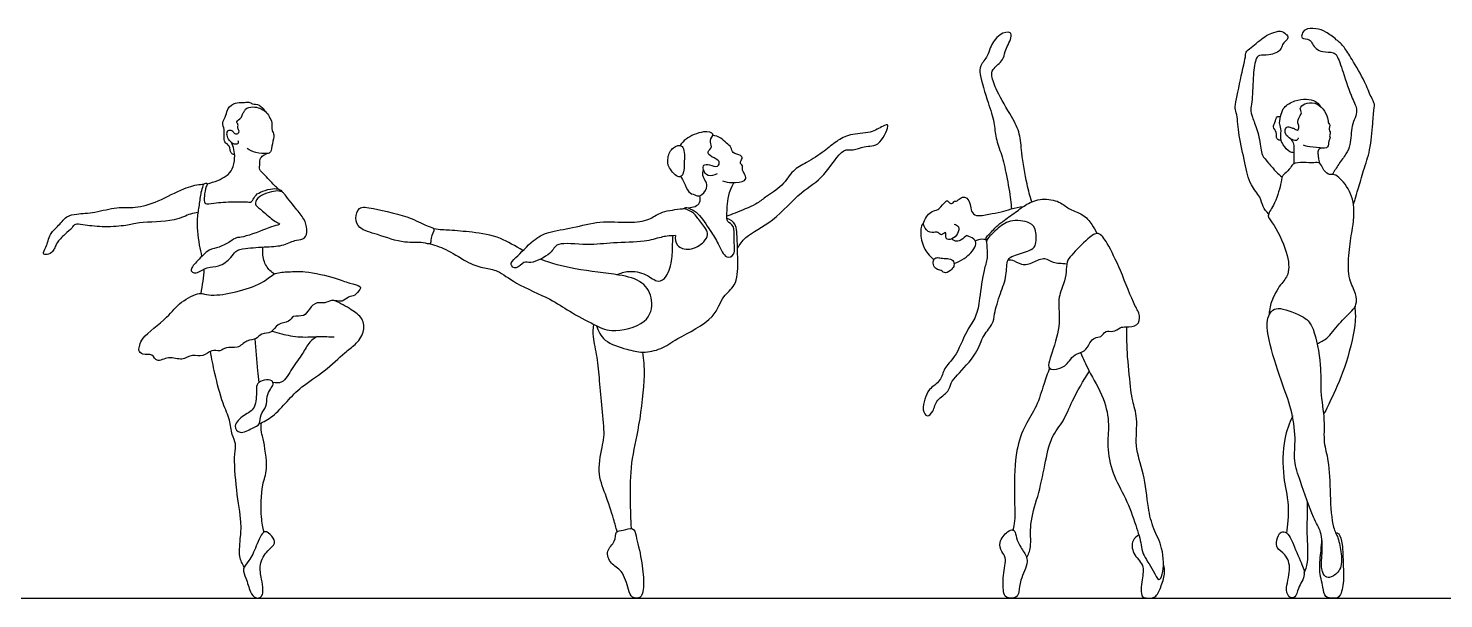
# Model space of a CAD drawing. Header units: millimetres. Extents: x 71.6 to 121.6, y 1.1 to 34.5.
# Drawn here: x 92.077 to 96.956, y 4.683 to 6.65 of the extents above; entities that cross this region are included whole.
import ezdxf

# ---------------------------------------------------------------- set-up
doc = ezdxf.new("R2010")
doc.units = ezdxf.units.MM

msp = doc.modelspace()

# ---------------------------------------------------------------- linework, layer by layer
msp.add_line((89.5623, 4.6846), (102.6985, 4.6846))
for points, knots in [([(95.5362, 6.0512), (95.5302, 6.0718), (95.5191, 6.1122), (95.5004, 6.2209), (95.4978, 6.2858), (95.4678, 6.347), (95.4152, 6.4291), (95.3974, 6.4837), (95.3986, 6.5095), (95.4415, 6.541), (95.4408, 6.5699), (95.4672, 6.6141), (95.4664, 6.6409), (95.4205, 6.6326), (95.3912, 6.5824), (95.3863, 6.555), (95.3567, 6.521), (95.3566, 6.4889), (95.3861, 6.3923), (95.408, 6.3277), (95.411, 6.2701), (95.434, 6.2136), (95.4493, 6.1447), (95.4646, 6.0595), (95.4656, 6.0379), (95.4662, 6.0273)], [0, 0, 0, 0, 0.462513, 1.062983, 1.527018, 1.996726, 2.57375, 3.001109, 3.276319, 3.672546, 3.983032, 4.394413, 4.639114, 4.982015, 5.415206, 5.726835, 6.092159, 6.41223, 6.986683, 7.475738, 7.902519, 8.344952, 8.841814, 9.3717, 9.696606, 9.696606, 9.696606, 9.696606]), ([(96.353, 6.0097), (96.3458, 6.0173), (96.3315, 6.0342), (96.3259, 6.0701), (96.2863, 6.109), (96.2716, 6.1884), (96.2493, 6.2764), (96.2456, 6.3501), (96.2354, 6.3746), (96.2426, 6.4078), (96.263, 6.5107), (96.2736, 6.5487), (96.2732, 6.5699), (96.2942, 6.5839), (96.3392, 6.6233), (96.3625, 6.6328), (96.3937, 6.6442), (96.4126, 6.631), (96.4261, 6.6166), (96.3967, 6.5951), (96.3997, 6.5746), (96.3541, 6.5528), (96.3201, 6.5614), (96.3054, 6.5394), (96.2984, 6.4788), (96.2972, 6.3973), (96.2896, 6.3706), (96.2965, 6.3416), (96.3152, 6.2993), (96.3273, 6.2378), (96.3283, 6.2117), (96.3539, 6.1852), (96.3778, 6.1543), (96.3922, 6.1426), (96.3993, 6.137)], [0, 0, 0, 0, 0.323746, 0.661277, 1.077083, 1.591988, 2.157595, 2.645423, 2.923837, 3.253932, 3.85048, 4.219649, 4.457714, 4.739589, 5.184571, 5.486418, 5.802419, 6.072403, 6.289278, 6.602977, 6.848125, 7.234765, 7.564594, 7.821383, 8.278497, 8.804639, 9.101481, 9.400103, 9.801596, 10.257434, 10.546004, 10.886766, 11.250539, 11.552227, 11.552227, 11.552227, 11.552227]), ([(96.6456, 6.0407), (96.6474, 6.0475), (96.6514, 6.0619), (96.6621, 6.0978), (96.6804, 6.162), (96.7046, 6.2302), (96.7121, 6.3173), (96.7153, 6.3722), (96.72, 6.3882), (96.7035, 6.4166), (96.6856, 6.4675), (96.6407, 6.5411), (96.6151, 6.5856), (96.5869, 6.6109), (96.5514, 6.6393), (96.5173, 6.6502), (96.4777, 6.6499), (96.4676, 6.6309), (96.4646, 6.613), (96.4961, 6.6146), (96.5037, 6.5954), (96.516, 6.5785), (96.539, 6.5668), (96.5762, 6.5689), (96.5911, 6.5555), (96.6107, 6.4956), (96.6381, 6.4111), (96.661, 6.3695), (96.6507, 6.3402), (96.638, 6.313), (96.6363, 6.2476), (96.6212, 6.2167), (96.5936, 6.1811), (96.5795, 6.1578), (96.5724, 6.1459)], [0, 0, 0, 0, 0.26537, 0.614423, 1.084757, 1.583131, 2.131203, 2.550032, 2.770379, 3.080212, 3.513219, 4.053282, 4.465625, 4.816606, 5.200701, 5.552304, 5.897515, 6.151691, 6.355171, 6.641687, 6.891929, 7.150512, 7.442209, 7.785019, 8.022208, 8.47314, 9.033296, 9.419151, 9.717212, 10.037692, 10.497301, 10.840172, 11.220311, 11.593574, 11.593574, 11.593574, 11.593574]), ([(92.7886, 6.2134), (92.7841, 6.2148), (92.7726, 6.218), (92.7737, 6.2461), (92.7519, 6.256), (92.752, 6.278), (92.7547, 6.3015), (92.7434, 6.3241), (92.7613, 6.3496), (92.7624, 6.3752), (92.7912, 6.3957), (92.8158, 6.3923), (92.838, 6.3975), (92.8501, 6.3879), (92.8749, 6.3883), (92.8893, 6.372), (92.8943, 6.3632)], [0, 0, 0, 0, 0.212858, 0.489299, 0.745483, 0.99631, 1.272954, 1.543118, 1.844115, 2.126452, 2.442038, 2.725937, 2.984926, 3.1963, 3.466875, 3.779338, 3.779338, 3.779338, 3.779338]), ([(96.4398, 6.221), (96.435, 6.2212), (96.424, 6.2212), (96.4017, 6.2481), (96.3928, 6.2695), (96.3981, 6.3046), (96.3876, 6.3237), (96.3967, 6.3541), (96.4036, 6.3802), (96.4438, 6.4019), (96.4819, 6.4086), (96.516, 6.3999), (96.5264, 6.3878), (96.5306, 6.3816)], [0, 0, 0, 0, 0.220103, 0.548451, 0.833191, 1.165498, 1.430213, 1.744158, 2.03993, 2.416742, 2.781303, 3.112119, 3.38505, 3.38505, 3.38505, 3.38505]), ([(96.455, 6.2726), (96.4542, 6.2692), (96.4512, 6.2597), (96.4324, 6.2661), (96.4131, 6.2785), (96.4068, 6.3001), (96.4185, 6.3129), (96.4331, 6.3065), (96.4433, 6.3039), (96.4542, 6.2941), (96.4591, 6.3119), (96.4517, 6.3229), (96.4577, 6.3459), (96.4697, 6.3582), (96.457, 6.3752), (96.4776, 6.3927), (96.5136, 6.3955), (96.5427, 6.3736), (96.5584, 6.3426), (96.5576, 6.3218), (96.5671, 6.316), (96.5584, 6.3051), (96.5681, 6.2885), (96.5614, 6.279), (96.5667, 6.2715), (96.5577, 6.2608), (96.5607, 6.2355), (96.5289, 6.2377), (96.4863, 6.241), (96.4773, 6.2453), (96.4729, 6.2471)], [0, 0, 0, 0, 0.18751, 0.420076, 0.701589, 0.959382, 1.169842, 1.386683, 1.58399, 1.76723, 1.972235, 2.183983, 2.456107, 2.681896, 2.909281, 3.176498, 3.516216, 3.857959, 4.196512, 4.449123, 4.608967, 4.797056, 5.037696, 5.218434, 5.369867, 5.575366, 5.830723, 6.125585, 6.508637, 6.72643, 6.72643, 6.72643, 6.72643]), ([(92.7994, 6.2633), (92.8008, 6.2604), (92.8035, 6.2519), (92.7888, 6.2481), (92.7768, 6.2557), (92.7643, 6.2714), (92.7602, 6.289), (92.7684, 6.3013), (92.7837, 6.2971), (92.7877, 6.2843), (92.8011, 6.2862), (92.8067, 6.2956), (92.7968, 6.3055), (92.8032, 6.3184), (92.7912, 6.3289), (92.8132, 6.3397), (92.8137, 6.3537), (92.823, 6.3623), (92.8245, 6.3736), (92.853, 6.3811), (92.8745, 6.3753), (92.8965, 6.3641), (92.9078, 6.3453), (92.9195, 6.325), (92.9149, 6.2971), (92.9283, 6.283), (92.9174, 6.2522), (92.9155, 6.2219), (92.8994, 6.2164), (92.8601, 6.2194), (92.8413, 6.2296), (92.8323, 6.2359)], [0, 0, 0, 0, 0.176739, 0.366868, 0.578075, 0.831412, 1.067104, 1.26097, 1.463846, 1.65648, 1.841509, 2.008052, 2.200765, 2.399679, 2.581622, 2.827131, 3.03459, 3.226309, 3.403048, 3.692394, 3.966117, 4.240272, 4.502448, 4.775083, 5.063926, 5.293886, 5.611623, 5.913547, 6.122929, 6.472909, 6.798038, 6.798038, 6.798038, 6.798038]), ([(96.3964, 6.2636), (96.3914, 6.2639), (96.3774, 6.2658), (96.3828, 6.2919), (96.3655, 6.3097), (96.3761, 6.3246), (96.3795, 6.3474), (96.3903, 6.3463), (96.3942, 6.3459)], [0, 0, 0, 0, 0.223096, 0.494368, 0.761489, 0.994636, 1.253922, 1.452417, 1.452417, 1.452417, 1.452417]), ([(94.4515, 6.1483), (94.4426, 6.143), (94.4186, 6.1362), (94.4028, 6.1612), (94.4035, 6.1817), (94.4268, 6.1799), (94.4544, 6.1684), (94.4644, 6.1945), (94.4331, 6.2047), (94.4135, 6.2241), (94.4393, 6.2409), (94.4211, 6.2633), (94.4492, 6.2885), (94.3994, 6.2982), (94.3472, 6.2723), (94.3292, 6.2549), (94.3242, 6.2455)], [0, 0, 0, 0, 0.315257, 0.600545, 0.822371, 1.071902, 1.365635, 1.591425, 1.901035, 2.160541, 2.419195, 2.68336, 2.954805, 3.281076, 3.735328, 4.009655, 4.009655, 4.009655, 4.009655]), ([(94.5221, 5.8916), (94.5307, 5.9047), (94.5481, 5.9347), (94.6512, 5.984), (94.7383, 6.0885), (94.8226, 6.1333), (94.8812, 6.2395), (94.9204, 6.2268), (94.9579, 6.2434), (94.9859, 6.2438), (95.0155, 6.2507), (95.0527, 6.3262), (95.0191, 6.311), (94.9805, 6.2866), (94.9097, 6.2871), (94.8629, 6.2615), (94.8218, 6.2252), (94.7609, 6.1864), (94.7105, 6.1623), (94.6805, 6.105), (94.6165, 6.0683), (94.5885, 6.0416), (94.5129, 6.0128), (94.4953, 6.0054), (94.4859, 6.0018)], [0, 0, 0, 0, 0.386984, 0.980232, 1.638191, 2.205298, 2.787382, 3.10929, 3.462527, 3.755372, 4.071603, 4.521579, 4.755278, 5.149376, 5.619047, 6.025357, 6.443761, 6.923567, 7.340109, 7.787207, 8.260083, 8.626091, 9.121226, 9.431795, 9.431795, 9.431795, 9.431795]), ([(92.6941, 6.1137), (92.7194, 6.1194), (92.7622, 6.1382), (92.7822, 6.164), (92.7907, 6.2011), (92.787, 6.2319), (92.7812, 6.2486), (92.7776, 6.2562)], [9.973452, 9.973452, 9.973452, 9.973452, 10.444895, 10.789181, 11.183182, 11.5131, 11.81127, 11.81127, 11.81127, 11.81127]), ([(94.3202, 6.1379), (94.3265, 6.1368), (94.3387, 6.1469), (94.338, 6.1906), (94.3413, 6.2526), (94.2953, 6.2418), (94.2798, 6.2036), (94.2816, 6.1687), (94.3099, 6.1397), (94.3202, 6.1379)], [0, 0, 0, 0, 0.226882, 0.609496, 1.013185, 1.324066, 1.675919, 2.012523, 2.391786, 2.391786, 2.391786, 2.391786]), ([(94.47, 6.1239), (94.4809, 6.1202), (94.5017, 6.1158), (94.549, 6.1198), (94.5532, 6.1407), (94.5357, 6.1601), (94.5427, 6.1768), (94.5268, 6.1859), (94.5412, 6.2013), (94.5332, 6.2143), (94.5031, 6.2175), (94.502, 6.2411), (94.4828, 6.2536), (94.4655, 6.2736), (94.4466, 6.2794), (94.4371, 6.2809)], [0, 0, 0, 0, 0.332742, 0.700666, 0.920977, 1.197625, 1.416331, 1.616492, 1.840976, 2.034063, 2.324658, 2.572735, 2.835222, 3.124562, 3.42669, 3.42669, 3.42669, 3.42669]), ([(96.4294, 6.2687), (96.4335, 6.2633), (96.4404, 6.2506), (96.4395, 6.2295), (96.4402, 6.2041), (96.4403, 6.1902), (96.4403, 6.1832)], [0, 0, 0, 0, 0.260643, 0.524848, 0.815457, 1.079803, 1.079803, 1.079803, 1.079803]), ([(92.9401, 6.0952), (92.937, 6.0978), (92.9239, 6.1094), (92.8947, 6.142), (92.8715, 6.1626), (92.8768, 6.1814), (92.8746, 6.2035), (92.8911, 6.2134), (92.8969, 6.2167), (92.9, 6.218)], [9.624251, 9.624251, 9.624251, 9.624251, 9.762884, 10.177184, 10.487482, 10.77193, 11.030103, 11.261644, 11.442633, 11.442633, 11.442633, 11.442633]), ([(96.5381, 6.2371), (96.5332, 6.2365), (96.522, 6.2323), (96.5228, 6.2164), (96.5245, 6.2028), (96.5268, 6.1908), (96.5283, 6.1849)], [0, 0, 0, 0, 0.2222249, 0.4365428, 0.6547393, 0.9009096, 0.9009096, 0.9009096, 0.9009096]), ([(94.3266, 6.1386), (94.3304, 6.1321), (94.3416, 6.1154), (94.3493, 6.0819), (94.3752, 6.0767), (94.393, 6.0663), (94.4213, 6.0985), (94.4137, 6.1217), (94.3999, 6.1416), (94.4027, 6.1562), (94.4049, 6.1626)], [4.777529, 4.777529, 4.777529, 4.777529, 4.970649, 5.316727, 5.588848, 5.825008, 6.161038, 6.431067, 6.702311, 6.956854, 6.956854, 6.956854, 6.956854]), ([(96.52, 5.5626), (96.5318, 5.5675), (96.5569, 5.5784), (96.5934, 5.6321), (96.6403, 5.6735), (96.657, 5.6968), (96.6555, 5.7372), (96.6266, 5.784), (96.6276, 5.8665), (96.639, 5.9447), (96.6498, 6.0046), (96.6438, 6.0797), (96.5984, 6.1369), (96.5755, 6.1477), (96.5577, 6.1433), (96.538, 6.1664), (96.532, 6.1883), (96.5065, 6.1858), (96.475, 6.1873), (96.4348, 6.186), (96.4305, 6.168), (96.4086, 6.1486), (96.3979, 6.1392), (96.3955, 6.1091), (96.3736, 6.0402), (96.3442, 6.0025), (96.3702, 5.9784), (96.4205, 5.8795), (96.4265, 5.8005), (96.3924, 5.7673), (96.3595, 5.7072), (96.3551, 5.6756), (96.354, 5.6597)], [0, 0, 0, 0, 0.356481, 0.822235, 1.279832, 1.578025, 1.924188, 2.3475, 2.86914, 3.384708, 3.833479, 4.332083, 4.815335, 5.089692, 5.316628, 5.622529, 5.880772, 6.144736, 6.486804, 6.83179, 7.063022, 7.369943, 7.579775, 7.88335, 8.385823, 8.755258, 9.059108, 9.671328, 10.172067, 10.55617, 11.026772, 11.426409, 11.426409, 11.426409, 11.426409]), ([(92.663, 6.0144), (92.6541, 6.0131), (92.634, 6.0111), (92.5807, 5.9817), (92.4595, 5.9827), (92.4154, 5.9686), (92.342, 5.9634), (92.2762, 5.9698), (92.2458, 5.9764), (92.2307, 5.9692), (92.228, 5.9592), (92.2023, 5.9394), (92.1758, 5.9116), (92.1686, 5.8935), (92.1623, 5.8793), (92.1436, 5.8674), (92.1236, 5.8715), (92.1422, 5.8963), (92.1492, 5.9419), (92.1789, 5.9644), (92.2081, 6.0043), (92.2457, 6.0106), (92.3087, 6.0132), (92.3828, 6.0362), (92.4464, 6.0282), (92.5271, 6.0517), (92.6096, 6.099), (92.6612, 6.1114), (92.6787, 6.1124), (92.6824, 6.1126)], [0, 0, 0, 0, 0.297112, 0.741358, 1.365981, 1.765108, 2.250185, 2.723293, 3.035422, 3.24687, 3.418696, 3.741519, 4.102833, 4.350414, 4.571806, 4.838577, 5.042444, 5.320491, 5.709706, 6.05812, 6.448099, 6.790105, 7.244631, 7.74792, 8.201003, 8.721354, 9.288905, 9.727967, 9.849946, 9.849946, 9.849946, 9.849946]), ([(92.6762, 5.8642), (92.6734, 5.8762), (92.6631, 5.9192), (92.658, 5.994), (92.6676, 6.0377), (92.6723, 6.0836), (92.68, 6.1053), (92.6819, 6.1151), (92.6973, 6.1171), (92.6889, 6.103), (92.6837, 6.071), (92.6834, 6.0528), (92.6876, 6.0419), (92.721, 6.0486), (92.7826, 6.0529), (92.8362, 6.0511), (92.8487, 6.0498), (92.8579, 6.0731), (92.8766, 6.0861), (92.912, 6.0968), (92.9354, 6.0979), (92.9506, 6.0913), (92.9516, 6.0862), (92.9339, 6.0912), (92.9078, 6.0832), (92.8724, 6.0735), (92.8583, 6.0485), (92.8615, 6.0385), (92.8857, 6.0195), (92.9215, 5.9869), (92.9502, 5.9742), (92.9356, 5.9718), (92.8986, 5.9584), (92.8125, 5.926), (92.7949, 5.93), (92.7727, 5.9129), (92.7354, 5.8931), (92.6984, 5.8886), (92.6635, 5.8506), (92.6329, 5.819), (92.6456, 5.8054), (92.662, 5.8062), (92.6948, 5.8293), (92.7343, 5.8248), (92.7779, 5.857), (92.7905, 5.884), (92.8285, 5.8924), (92.9003, 5.8965), (92.958, 5.8989), (92.9993, 5.9228), (93.0332, 5.9206), (93.0409, 5.9584), (93.0289, 5.9949), (92.9944, 6.0323), (92.9621, 6.0785), (92.9535, 6.0847), (92.9496, 6.0876)], [1.043793, 1.043793, 1.043793, 1.043793, 1.277215, 1.827084, 2.215305, 2.600564, 2.872101, 3.041428, 3.218264, 3.406377, 3.743424, 3.989894, 4.150389, 4.45682, 4.931045, 5.345474, 5.524374, 5.789566, 6.066569, 6.412509, 6.699362, 6.906202, 7.004315, 7.202956, 7.505543, 7.855955, 8.142058, 8.306821, 8.622901, 9.022492, 9.263527, 9.776997, 10.159626, 10.705385, 10.938042, 11.225513, 11.599285, 11.943097, 12.359697, 12.717218, 12.914684, 13.133465, 13.485459, 13.846005, 14.253736, 14.554701, 14.89364, 15.384598, 15.825002, 16.213791, 16.51751, 16.834545, 17.193522, 17.59784, 18.219112, 18.432599, 18.432599, 18.432599, 18.432599]), ([(94.308, 5.9348), (94.3072, 5.9238), (94.3089, 5.8972), (94.3591, 5.8796), (94.4074, 5.9105), (94.4218, 5.9373), (94.4137, 5.9607), (94.3844, 5.9945), (94.3691, 6.0185), (94.3392, 6.0271), (94.3402, 6.0312), (94.3482, 6.0326), (94.356, 6.0286), (94.3591, 6.0274), (94.3606, 6.0267), (94.3694, 6.0221), (94.3882, 6.0136), (94.4298, 5.9496), (94.4551, 5.9113), (94.4795, 5.8518), (94.5177, 5.8688), (94.507, 5.9226), (94.5144, 5.9709), (94.4863, 5.9815), (94.4858, 5.9948), (94.4856, 6.0379), (94.492, 6.0862), (94.509, 6.1176)], [0, 0, 0, 0, 0.324642, 0.701191, 1.119283, 1.414413, 1.681819, 2.056732, 2.373841, 2.663815, 2.738621, 2.890916, 3.059853, 3.185235, 3.185235, 3.185235, 3.492828, 3.972898, 4.386344, 4.800291, 5.079951, 5.482902, 5.832977, 6.138014, 6.332259, 6.69293, 7.17011, 7.17011, 7.17011, 7.17011]), ([(94.3524, 6.0303), (94.3614, 6.0317), (94.3792, 6.0355), (94.3942, 6.0476), (94.3943, 6.0651), (94.3921, 6.0724)], [9.167929, 9.167929, 9.167929, 9.167929, 9.3777543, 9.6349873, 9.905859, 9.905859, 9.905859, 9.905859]), ([(95.1624, 5.9744), (95.1644, 5.9832), (95.1718, 5.9999), (95.1876, 6.0173), (95.2075, 6.0227), (95.2193, 6.0276), (95.2368, 6.0522), (95.247, 6.0573), (95.2535, 6.0436), (95.2662, 6.047), (95.2684, 6.0551), (95.2764, 6.0531), (95.2822, 6.0571), (95.2846, 6.0595), (95.2974, 6.0699), (95.3135, 6.067), (95.3261, 6.0424), (95.3257, 6.0184), (95.346, 5.9988), (95.3894, 6.0108), (95.4313, 6.015), (95.465, 6.0283), (95.4934, 6.0335), (95.5075, 6.0356)], [0, 0, 0, 0, 0.299929, 0.576644, 0.828332, 1.039975, 1.351465, 1.503188, 1.706267, 1.890764, 2.041682, 2.192367, 2.337943, 2.446884, 2.687485, 2.935267, 3.219761, 3.50857, 3.776687, 4.153651, 4.532385, 4.877225, 5.254682, 5.254682, 5.254682, 5.254682]), ([(95.3808, 5.9144), (95.3771, 5.9266), (95.385, 5.9351), (95.4136, 5.9661), (95.4412, 5.9878), (95.4889, 6.021), (95.5211, 6.0476), (95.5787, 6.0663), (95.6374, 6.0518), (95.667, 6.0225), (95.7137, 6.0114), (95.7442, 5.9741), (95.7563, 5.9532), (95.761, 5.9422)], [0, 0, 0, 0, 0.217705, 0.604896, 0.970595, 1.423705, 1.879517, 2.343233, 2.788226, 3.15004, 3.551084, 3.961987, 4.322666, 4.322666, 4.322666, 4.322666]), ([(93.4624, 5.907), (93.4656, 5.9094), (93.4617, 5.9273), (93.4845, 5.9619), (93.4501, 5.9659), (93.3982, 6.0007), (93.2716, 6.0278), (93.2148, 6.0383), (93.2027, 5.9939), (93.2167, 5.9557), (93.2839, 5.9395), (93.3725, 5.9056), (93.4339, 5.9155), (93.4589, 5.9044), (93.4624, 5.907)], [0, 0, 0, 0, 0.247689, 0.573122, 0.835257, 1.290075, 1.944469, 2.33819, 2.673447, 3.007903, 3.464669, 4.022792, 4.471985, 4.750557, 4.750557, 4.750557, 4.750557]), ([(94.308, 5.9348), (94.2855, 5.9348), (94.257, 5.9298), (94.1995, 5.9112), (94.0915, 5.9124), (94.0091, 5.8994), (93.9052, 5.9132), (93.8886, 5.891), (93.8775, 5.8712), (93.8103, 5.8344), (93.7855, 5.8496), (93.7621, 5.8149), (93.7332, 5.8362), (93.7617, 5.8611), (93.8165, 5.9206), (93.8698, 5.9498), (93.9562, 5.9607), (94.047, 5.9876), (94.1444, 5.9776), (94.2183, 5.9865), (94.2545, 6.0178), (94.307, 6.0249), (94.3352, 6.0281), (94.3403, 6.0287)], [0.339278, 0.339278, 0.339278, 0.339278, 0.708972, 1.148447, 1.732485, 2.281697, 2.840599, 3.101669, 3.375943, 3.857607, 4.136567, 4.458817, 4.719386, 5.026219, 5.543875, 5.988644, 6.511056, 7.069082, 7.635002, 8.112738, 8.495881, 8.969672, 9.078574, 9.078574, 9.078574, 9.078574]), ([(93.7824, 5.8834), (93.7558, 5.8986), (93.7, 5.9342), (93.6098, 5.947), (93.5322, 5.9537), (93.4962, 5.9549), (93.4753, 5.958)], [8.098433, 8.098433, 8.098433, 8.098433, 8.549701, 9.114386, 9.615021, 9.99794, 9.99794, 9.99794, 9.99794]), ([(94.0359, 5.6243), (94.0421, 5.606), (94.0594, 5.5669), (94.1413, 5.5428), (94.1944, 5.5288), (94.2625, 5.5426), (94.3134, 5.5823), (94.448, 5.6444), (94.4668, 5.728), (94.5212, 5.7593), (94.5241, 5.845), (94.5211, 5.9121), (94.5202, 5.9764), (94.4987, 5.9887), (94.486, 5.994)], [0, 0, 0, 0, 0.442588, 0.963506, 1.402489, 1.861881, 2.341119, 3.032308, 3.547094, 3.97736, 4.494267, 4.991725, 5.439734, 5.741906, 5.741906, 5.741906, 5.741906]), ([(95.2691, 5.9744), (95.2746, 5.9728), (95.2881, 5.9665), (95.2822, 5.9407), (95.2638, 5.9209), (95.2362, 5.9206), (95.2443, 5.9553), (95.224, 5.9313), (95.2133, 5.9497), (95.1991, 5.9443), (95.1702, 5.9478), (95.1601, 5.9904), (95.1501, 5.9412), (95.162, 5.8923), (95.1817, 5.8671), (95.1988, 5.8519)], [0, 0, 0, 0, 0.245811, 0.524383, 0.833532, 1.090587, 1.349539, 1.584564, 1.809852, 2.025723, 2.332831, 2.630001, 2.950725, 3.39014, 3.780505, 3.780505, 3.780505, 3.780505]), ([(95.383, 5.9218), (95.3879, 5.9313), (95.4178, 5.9581), (95.4582, 5.9933), (95.5321, 5.9835), (95.5537, 5.954), (95.5529, 5.8969), (95.5287, 5.8823), (95.4745, 5.8665), (95.4492, 5.8544), (95.4513, 5.7935), (95.4281, 5.7376), (95.4062, 5.6659), (95.405, 5.63), (95.3661, 5.5905), (95.3496, 5.5268), (95.2808, 5.4559), (95.257, 5.4282), (95.2514, 5.3941), (95.2063, 5.3707), (95.1994, 5.3306), (95.176, 5.305), (95.1567, 5.3359), (95.1679, 5.3718), (95.1801, 5.4073), (95.2252, 5.4318), (95.2321, 5.4805), (95.2756, 5.5144), (95.3097, 5.6081), (95.3472, 5.655), (95.3572, 5.7184), (95.369, 5.8159), (95.3854, 5.8545), (95.3814, 5.9041), (95.38, 5.9159), (95.383, 5.9218)], [0, 0, 0, 0, 0.396475, 0.824864, 1.293227, 1.629886, 2.039096, 2.335148, 2.766052, 3.051524, 3.472619, 3.939371, 4.432021, 4.770427, 5.176123, 5.651642, 6.219059, 6.564196, 6.881964, 7.273601, 7.64266, 7.927468, 8.215444, 8.568685, 8.91761, 9.312198, 9.693994, 10.114108, 10.684627, 11.127488, 11.587795, 12.154987, 12.538944, 12.929159, 13.172396, 13.172396, 13.172396, 13.172396]), ([(93.4624, 5.907), (93.4837, 5.9004), (93.5258, 5.8863), (93.593, 5.8394), (93.649, 5.8222), (93.698, 5.8161), (93.7583, 5.7659), (93.8781, 5.7185), (93.94, 5.6737), (94.0286, 5.6282), (94.0849, 5.5985), (94.2142, 5.6243), (94.2361, 5.7128), (94.1971, 5.7815), (94.1087, 5.8022), (93.9713, 5.8155), (93.8799, 5.8391), (93.8429, 5.8538)], [0, 0, 0, 0, 0.462019, 0.971249, 1.400646, 1.782839, 2.279163, 2.917431, 3.425223, 3.974169, 4.431866, 5.03944, 5.534136, 6.001741, 6.522452, 7.218047, 7.775496, 7.775496, 7.775496, 7.775496]), ([(94.1066, 5.7999), (94.1191, 5.806), (94.1464, 5.8154), (94.2075, 5.8064), (94.248, 5.7685), (94.282, 5.7938), (94.299, 5.8555), (94.2977, 5.9052), (94.2996, 5.9253), (94.3002, 5.9349)], [0, 0, 0, 0, 0.364712, 0.804382, 1.198154, 1.516613, 1.968842, 2.36909, 2.673056, 2.673056, 2.673056, 2.673056]), ([(95.2683, 5.839), (95.2964, 5.8484), (95.3273, 5.8736), (95.3436, 5.8992), (95.3445, 5.9216), (95.3201, 5.9317), (95.3099, 5.938), (95.2961, 5.9165), (95.2713, 5.9126), (95.2607, 5.9235)], [4.397131, 4.397131, 4.397131, 4.397131, 4.897508, 5.248082, 5.522497, 5.839568, 6.03637, 6.342466, 6.684342, 6.684342, 6.684342, 6.684342]), ([(95.342, 5.9165), (95.3456, 5.9187), (95.3533, 5.9229), (95.3693, 5.924), (95.377, 5.9226)], [0, 0, 0, 0, 0.2063035, 0.4842366, 0.4842366, 0.4842366, 0.4842366]), ([(95.5977, 5.4772), (95.5891, 5.4865), (95.6155, 5.5511), (95.6372, 5.6433), (95.6241, 5.7141), (95.6467, 5.7678), (95.6564, 5.8079), (95.6553, 5.8457), (95.6748, 5.8686), (95.727, 5.9244), (95.7677, 5.9529), (95.801, 5.9028), (95.8432, 5.8172), (95.8882, 5.6947), (95.9117, 5.6625), (95.9051, 5.6212), (95.861, 5.6202), (95.8412, 5.6197), (95.8171, 5.5999), (95.7903, 5.6104), (95.7765, 5.583), (95.7522, 5.5849), (95.7355, 5.5656), (95.7211, 5.533), (95.6833, 5.5278), (95.6671, 5.5032), (95.6507, 5.4842), (95.632, 5.4762), (95.6036, 5.4708), (95.5977, 5.4772)], [0, 0, 0, 0, 0.475255, 1.061862, 1.541816, 1.971869, 2.34453, 2.682301, 2.993094, 3.50487, 3.868054, 4.257314, 4.846075, 5.502635, 5.861774, 6.184581, 6.540216, 6.803776, 7.108171, 7.387889, 7.673502, 7.937906, 8.218224, 8.552818, 8.890777, 9.197595, 9.477999, 9.749446, 10.076964, 10.076964, 10.076964, 10.076964]), ([(92.9259, 5.8025), (92.9149, 5.8096), (92.8943, 5.8288), (92.8855, 5.863), (92.8854, 5.8881), (92.886, 5.8956)], [0, 0, 0, 0, 0.3584303, 0.7437118, 0.9044221, 0.9044221, 0.9044221, 0.9044221]), ([(95.2085, 5.8589), (95.2044, 5.8582), (95.1966, 5.8527), (95.196, 5.8351), (95.2062, 5.8171), (95.225, 5.8168), (95.2387, 5.8001), (95.2619, 5.8194), (95.27, 5.8303), (95.2671, 5.8524), (95.2454, 5.8566), (95.2245, 5.8563), (95.2131, 5.8597), (95.2085, 5.8589)], [0, 0, 0, 0, 0.198479, 0.431736, 0.680084, 0.919212, 1.157412, 1.446194, 1.66474, 1.907784, 2.163278, 2.432268, 2.660331, 2.660331, 2.660331, 2.660331]), ([(95.455, 5.8511), (95.4598, 5.8514), (95.4706, 5.8533), (95.5018, 5.8301), (95.5417, 5.8412), (95.5818, 5.8638), (95.6079, 5.838), (95.6392, 5.8402), (95.6571, 5.8381)], [0, 0, 0, 0, 0.239827, 0.610318, 1.012642, 1.415477, 1.773764, 2.155312, 2.155312, 2.155312, 2.155312]), ([(92.6852, 5.7331), (92.6792, 5.7346), (92.666, 5.7397), (92.5965, 5.7061), (92.5614, 5.6525), (92.4698, 5.5866), (92.4624, 5.5588), (92.4555, 5.5388), (92.4715, 5.5212), (92.5073, 5.5298), (92.5183, 5.4937), (92.5626, 5.5228), (92.6072, 5.5007), (92.6422, 5.5284), (92.6802, 5.513), (92.7082, 5.545), (92.739, 5.5326), (92.7592, 5.5542), (92.8007, 5.5419), (92.8281, 5.5763), (92.8652, 5.5752), (92.8799, 5.6001), (92.9191, 5.5964), (92.9343, 5.6342), (92.9784, 5.6336), (92.9881, 5.6628), (93.0301, 5.6522), (93.0443, 5.6829), (93.0719, 5.7085), (93.1007, 5.6991), (93.121, 5.7162), (93.1609, 5.7024), (93.18, 5.7264), (93.2045, 5.7261), (93.2199, 5.7481), (93.2264, 5.7615), (93.1793, 5.7717), (93.1374, 5.7894), (93.0311, 5.815), (92.9774, 5.8092), (92.9256, 5.8094), (92.8895, 5.7712), (92.8064, 5.7419), (92.7217, 5.7267), (92.6933, 5.7311), (92.6852, 5.7331)], [0, 0, 0, 0, 0.245709, 0.719125, 1.208662, 1.80246, 2.101538, 2.345587, 2.594739, 2.915823, 3.20031, 3.566731, 3.954936, 4.310603, 4.650556, 4.993088, 5.293097, 5.578704, 5.928498, 6.288774, 6.618432, 6.902852, 7.231184, 7.568723, 7.919922, 8.198888, 8.531404, 8.847416, 9.185091, 9.477612, 9.755649, 10.103787, 10.398248, 10.669893, 10.958718, 11.133395, 11.48913, 11.905344, 12.495123, 12.92719, 13.31621, 13.71653, 14.258219, 14.795292, 15.126141, 15.126141, 15.126141, 15.126141]), ([(92.6728, 5.7355), (92.6757, 5.7495), (92.6793, 5.777), (92.6841, 5.8045), (92.6835, 5.8197)], [0, 0, 0, 0, 0.3741868, 0.730744, 0.730744, 0.730744, 0.730744]), ([(92.8731, 5.2859), (92.8894, 5.293), (92.9219, 5.3094), (92.9705, 5.3647), (93.0187, 5.4162), (93.0991, 5.4648), (93.1663, 5.5312), (93.204, 5.5571), (93.2384, 5.5993), (93.232, 5.652), (93.1903, 5.6799), (93.153, 5.7027), (93.1323, 5.7106)], [0, 0, 0, 0, 0.417977, 0.902823, 1.385016, 1.944696, 2.498689, 2.888157, 3.294354, 3.683091, 4.0787, 4.545947, 4.545947, 4.545947, 4.545947]), ([(96.5493, 4.7589), (96.5544, 4.7553), (96.5698, 4.7548), (96.6058, 4.7811), (96.6046, 4.8372), (96.5941, 4.8939), (96.5709, 4.9287), (96.5644, 5.0439), (96.5623, 5.1565), (96.5402, 5.2215), (96.5479, 5.2995), (96.5289, 5.4001), (96.5364, 5.486), (96.5111, 5.6156), (96.4796, 5.6563), (96.395, 5.6878), (96.3663, 5.6809), (96.3438, 5.6475), (96.352, 5.5709), (96.3952, 5.4341), (96.4329, 5.3396), (96.4481, 5.2381), (96.4376, 5.1567), (96.4633, 5.0882), (96.5033, 4.9624), (96.5369, 4.9142), (96.5396, 4.8468), (96.5315, 4.7878), (96.5428, 4.7634), (96.5493, 4.7589)], [0, 0, 0, 0, 0.249769, 0.610388, 1.035696, 1.468358, 1.833175, 2.446663, 3.070075, 3.537595, 4.042074, 4.618106, 5.171987, 5.81799, 6.236854, 6.767237, 7.064687, 7.396012, 7.894223, 8.590268, 9.183344, 9.760668, 10.270595, 10.769401, 11.428002, 11.872253, 12.334947, 12.78594, 13.100415, 13.100415, 13.100415, 13.100415]), ([(96.6502, 5.6887), (96.6515, 5.6724), (96.6553, 5.6381), (96.6244, 5.4932), (96.573, 5.3796), (96.5525, 5.3373), (96.5422, 5.3175)], [0, 0, 0, 0, 0.404462, 1.102055, 1.756639, 2.229185, 2.229185, 2.229185, 2.229185]), ([(94.107, 4.9136), (94.1033, 4.9283), (94.0958, 4.9578), (94.0665, 5.0458), (94.0369, 5.1176), (94.0575, 5.2143), (94.0644, 5.2479), (94.0556, 5.3422), (94.0466, 5.4323), (94.0408, 5.5143), (94.0225, 5.5846), (94.0253, 5.6146), (94.0269, 5.629)], [0, 0, 0, 0, 0.381197, 0.916731, 1.429511, 1.96962, 2.308378, 2.844279, 3.396196, 3.910433, 4.385584, 4.757895, 4.757895, 4.757895, 4.757895]), ([(95.7043, 5.5314), (95.7139, 5.5108), (95.7319, 5.4688), (95.7885, 5.3746), (95.8052, 5.2834), (95.7941, 5.2076), (95.8124, 5.1129), (95.862, 5.0298), (95.8947, 4.9403), (95.9153, 4.8694), (95.9164, 4.8365), (95.9551, 4.7836), (95.9733, 4.739), (95.9925, 4.7711), (95.9906, 4.8597), (95.9543, 4.923), (95.9357, 4.9982), (95.9259, 5.1152), (95.8888, 5.2072), (95.9049, 5.3014), (95.8826, 5.3652), (95.8785, 5.4039), (95.8647, 5.521), (95.864, 5.5856), (95.8642, 5.6203)], [0, 0, 0, 0, 0.476443, 1.077089, 1.627939, 2.128043, 2.684323, 3.253574, 3.824027, 4.307757, 4.633243, 5.107665, 5.452124, 5.717784, 6.259473, 6.753965, 7.25649, 7.879269, 8.454802, 9.010598, 9.466829, 9.827993, 10.441482, 11.028794, 11.028794, 11.028794, 11.028794]), ([(92.8733, 5.4288), (92.8717, 5.4423), (92.8656, 5.4941), (92.8625, 5.542), (92.8597, 5.5786)], [3.3030827, 3.3030827, 3.3030827, 3.3030827, 3.5122532, 4.1135275, 4.1135275, 4.1135275, 4.1135275]), ([(92.9176, 5.6052), (92.9287, 5.6017), (92.9516, 5.5952), (93.0163, 5.5823), (93.0803, 5.5882), (93.1148, 5.5862), (93.1318, 5.5855)], [0, 0, 0, 0, 0.338712, 0.800606, 1.263607, 1.672274, 1.672274, 1.672274, 1.672274]), ([(93.0735, 5.5866), (93.064, 5.5813), (93.0445, 5.5689), (93.0231, 5.5253), (92.9871, 5.4798), (92.9562, 5.4224), (92.9307, 5.4269), (92.9209, 5.4286)], [0, 0, 0, 0, 0.326415, 0.716905, 1.168607, 1.608698, 1.922613, 1.922613, 1.922613, 1.922613]), ([(92.8219, 4.7923), (92.8151, 4.8035), (92.8012, 4.8273), (92.81, 4.8992), (92.8127, 4.9488), (92.7937, 5.0561), (92.7855, 5.179), (92.7952, 5.2159), (92.7776, 5.2496), (92.7733, 5.3018), (92.7459, 5.3568), (92.7195, 5.4603), (92.7098, 5.5103), (92.7055, 5.5363)], [0, 0, 0, 0, 0.359404, 0.832143, 1.240445, 1.843882, 2.482081, 2.820674, 3.15706, 3.564026, 4.016758, 4.604871, 5.113391, 5.113391, 5.113391, 5.113391]), ([(94.1569, 4.9243), (94.1545, 4.9576), (94.1525, 5.0242), (94.1537, 5.1552), (94.1855, 5.2774), (94.2052, 5.4522), (94.1993, 5.5063), (94.1962, 5.5333)], [0, 0, 0, 0, 0.565282, 1.200619, 1.852847, 2.59206, 3.101681, 3.101681, 3.101681, 3.101681]), ([(95.5977, 5.4772), (95.5909, 5.4586), (95.5764, 5.4219), (95.5552, 5.3442), (95.511, 5.2809), (95.4789, 5.1929), (95.4749, 5.0557), (95.4801, 4.9531), (95.4737, 4.9301), (95.4713, 4.9195)], [0, 0, 0, 0, 0.443502, 0.954987, 1.457345, 2.0088, 2.696395, 3.272576, 3.600238, 3.600238, 3.600238, 3.600238]), ([(95.5191, 4.8221), (95.5245, 4.8347), (95.5369, 4.8615), (95.5271, 4.9439), (95.5593, 5.0354), (95.5817, 5.1422), (95.6001, 5.2403), (95.6484, 5.2947), (95.6751, 5.3681), (95.7143, 5.4341), (95.735, 5.4671)], [0, 0, 0, 0, 0.369441, 0.880066, 1.451092, 2.059417, 2.628745, 3.105797, 3.611033, 4.23343, 4.23343, 4.23343, 4.23343]), ([(92.8731, 5.2859), (92.8691, 5.2787), (92.8493, 5.2721), (92.8072, 5.2462), (92.7807, 5.281), (92.8213, 5.3179), (92.8643, 5.3366), (92.8633, 5.4002), (92.8647, 5.4262), (92.8901, 5.4381), (92.9178, 5.4374), (92.9248, 5.421), (92.9104, 5.4056), (92.8979, 5.3798), (92.9015, 5.3447), (92.8749, 5.3195), (92.8773, 5.2937), (92.8731, 5.2859)], [0, 0, 0, 0, 0.302653, 0.684667, 0.982906, 1.375715, 1.761813, 2.196662, 2.478867, 2.765524, 3.055621, 3.259958, 3.510488, 3.816154, 4.146123, 4.480716, 4.802695, 4.802695, 4.802695, 4.802695]), ([(92.8901, 4.9122), (92.886, 4.9294), (92.8784, 4.9621), (92.8803, 5.0789), (92.9066, 5.125), (92.8876, 5.2359), (92.8802, 5.2572), (92.8801, 5.2797), (92.8802, 5.2891)], [0, 0, 0, 0, 0.41683, 1.016164, 1.454887, 2.037061, 2.35981, 2.546974, 2.546974, 2.546974, 2.546974]), ([(96.4361, 5.3136), (96.4242, 5.2871), (96.4023, 5.2322), (96.3995, 5.1026), (96.425, 5.0174), (96.4185, 4.9312), (96.4146, 4.9095)], [0, 0, 0, 0, 0.496112, 1.134532, 1.665697, 2.121547, 2.121547, 2.121547, 2.121547]), ([(96.476, 4.7706), (96.4807, 4.7828), (96.4922, 4.8067), (96.4844, 4.9096), (96.4866, 4.9478), (96.4871, 5.0156)], [0, 0, 0, 0, 0.350689, 0.907505, 1.335885, 1.335885, 1.335885, 1.335885]), ([(92.8605, 4.6863), (92.8535, 4.6892), (92.8403, 4.7069), (92.8302, 4.7529), (92.8116, 4.7851), (92.8416, 4.8149), (92.8627, 4.8601), (92.8867, 4.9273), (92.9187, 4.8986), (92.9338, 4.8716), (92.8986, 4.8484), (92.8708, 4.8011), (92.8819, 4.7515), (92.8874, 4.716), (92.8856, 4.6971), (92.8774, 4.6845), (92.8654, 4.6842), (92.8605, 4.6863)], [0, 0, 0, 0, 0.29828, 0.700322, 1.026255, 1.36583, 1.796944, 2.226229, 2.535526, 2.826742, 3.169213, 3.587516, 3.992346, 4.33382, 4.577869, 4.81294, 5.018073, 5.018073, 5.018073, 5.018073]), ([(94.1866, 4.688), (94.1966, 4.6956), (94.2005, 4.7416), (94.1927, 4.8153), (94.1733, 4.895), (94.1645, 4.9313), (94.1286, 4.9165), (94.0993, 4.9177), (94.104, 4.8761), (94.0653, 4.8503), (94.084, 4.7989), (94.1276, 4.7829), (94.1456, 4.7154), (94.1554, 4.6846), (94.1794, 4.6825), (94.1866, 4.688)], [0, 0, 0, 0, 0.397071, 0.917148, 1.435561, 1.730691, 2.051243, 2.32707, 2.648165, 3.00823, 3.379344, 3.755691, 4.226899, 4.53822, 4.826295, 4.826295, 4.826295, 4.826295]), ([(95.4713, 4.9195), (95.4666, 4.9207), (95.4503, 4.9144), (95.4209, 4.8787), (95.4306, 4.8435), (95.4521, 4.8252), (95.4349, 4.7622), (95.4383, 4.7098), (95.4441, 4.6835), (95.4862, 4.6826), (95.4928, 4.7083), (95.495, 4.7473), (95.5293, 4.81), (95.5079, 4.8466), (95.4837, 4.8826), (95.4814, 4.9109), (95.4749, 4.9187), (95.4713, 4.9195)], [0, 0, 0, 0, 0.253431, 0.636255, 0.963555, 1.247251, 1.698992, 2.126161, 2.396378, 2.725593, 2.992382, 3.358429, 3.830176, 4.18974, 4.569612, 4.871012, 5.065546, 5.065546, 5.065546, 5.065546]), ([(95.9054, 4.9025), (95.8973, 4.8977), (95.88, 4.8844), (95.8822, 4.8355), (95.9272, 4.7992), (95.9153, 4.7504), (95.9111, 4.6874), (95.931, 4.6848), (95.9655, 4.6828), (95.9815, 4.7229), (95.9975, 4.767), (95.9933, 4.7924), (95.9902, 4.8042)], [0, 0, 0, 0, 0.306875, 0.683005, 1.096594, 1.503533, 1.939451, 2.160223, 2.474141, 2.838334, 3.236177, 3.585127, 3.585127, 3.585127, 3.585127]), ([(96.4277, 4.6867), (96.4329, 4.6841), (96.4481, 4.6863), (96.4533, 4.7207), (96.4852, 4.7666), (96.4606, 4.8137), (96.4334, 4.8841), (96.4181, 4.9109), (96.3922, 4.9177), (96.3787, 4.8842), (96.3788, 4.8541), (96.4147, 4.8373), (96.4329, 4.7816), (96.4077, 4.7163), (96.4206, 4.6904), (96.4277, 4.6867)], [0, 0, 0, 0, 0.223293, 0.539762, 0.94197, 1.340058, 1.831539, 2.137507, 2.381557, 2.694938, 2.987257, 3.315559, 3.729028, 4.197037, 4.501433, 4.501433, 4.501433, 4.501433]), ([(96.5834, 4.9108), (96.5875, 4.9098), (96.5987, 4.9082), (96.6094, 4.8664), (96.609, 4.7999), (96.6142, 4.7395), (96.5995, 4.6834), (96.5752, 4.6847), (96.5445, 4.6854), (96.5411, 4.7257), (96.5243, 4.7819), (96.5346, 4.8476), (96.5357, 4.8745), (96.5367, 4.8879)], [0, 0, 0, 0, 0.204549, 0.560001, 1.039526, 1.505634, 1.911355, 2.170321, 2.45985, 2.795282, 3.246552, 3.713183, 4.078853, 4.078853, 4.078853, 4.078853])]:
    msp.add_open_spline(points, degree=3, knots=knots)

doc.saveas('drawing.dxf')
